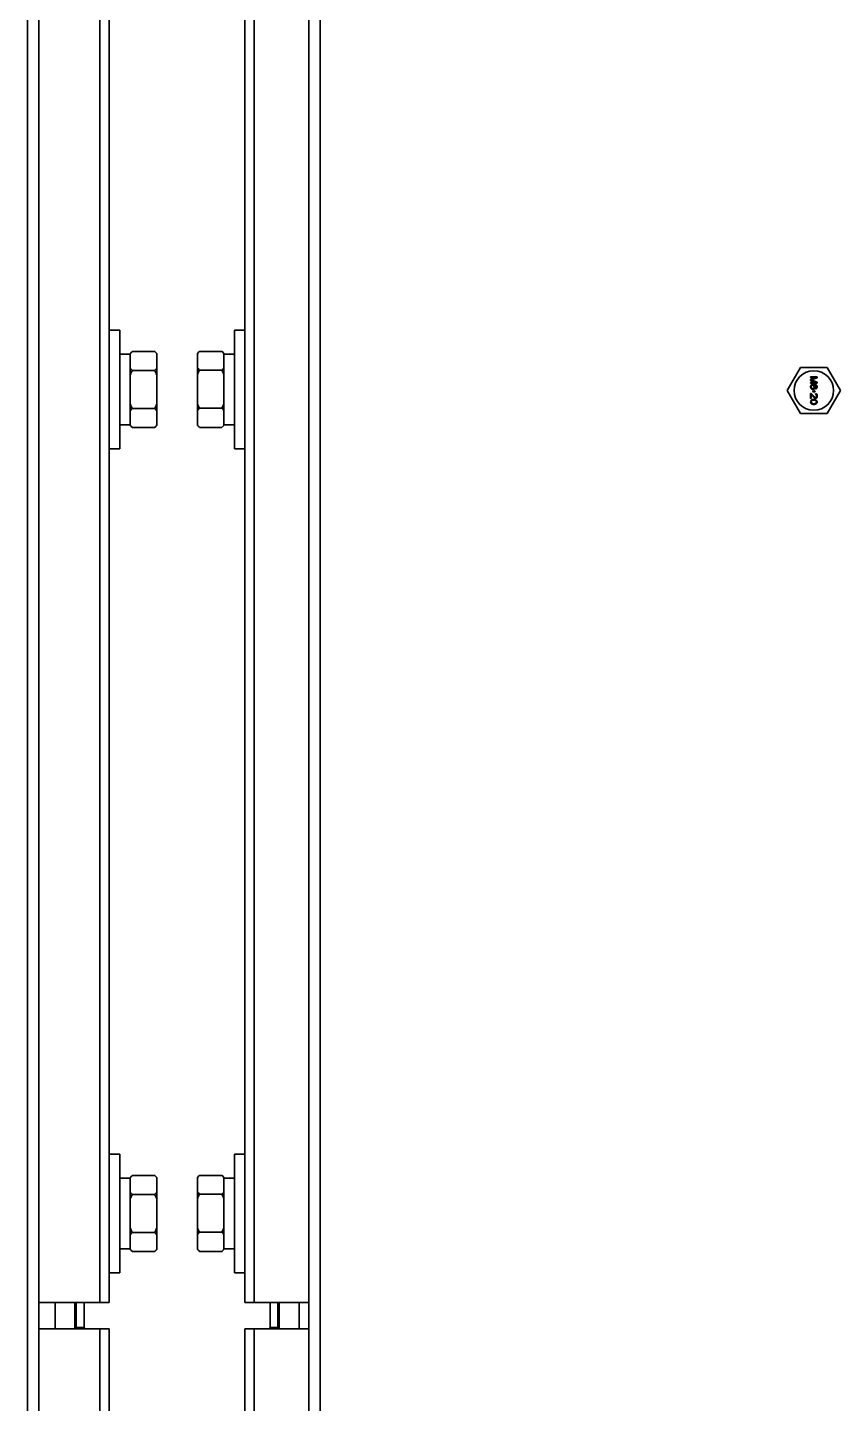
# Model space of a CAD drawing. Header units: millimetres. Extents: x 32496 to 166256, y 3504 to 23939.
# Drawn here: x 150824.5 to 150947.9, y 13324.5 to 13533.2 of the extents above; entities that cross this region are included whole.
import ezdxf

# ---------------------------------------------------------------- set-up
doc = ezdxf.new("R2010")
doc.units = ezdxf.units.MM
doc.layers.get('0').update_dxf_attribs({"lineweight": 35})

# ---------------------------------------------------------------- blocks, each defined once
blk = doc.blocks.new('8-1250')
at = {"linetype": 'Continuous'}
for p, q in [((2228.17, -34566.29), (2228.17, -32553.29)), ((2229.87, -32553.29), (2229.87, -34566.29)), ((2239.17, -33566.79), (2239.17, -32554.69)), ((2262.57, -32554.69), (2262.57, -33566.79)), ((2270.87, -34566.29), (2270.87, -32553.29)), ((2272.57, -32553.29), (2272.57, -34566.29)), ((2240.57, -33180.92), (2240.57, -33425.66)), ((2261.17, -33425.64), (2261.17, -33180.91)), ((2240.57, -33419.29), (2242.17, -33419.29)), ((2242.17, -33437.29), (2242.17, -33419.29)), ((2261.17, -33419.29), (2259.57, -33419.29)), ((2259.57, -33419.29), (2259.57, -33437.29)), ((2242.17, -33422.94), (2243.77, -33422.94)), ((2243.77, -33422.82), (2244.07, -33422.52)), ((2243.77, -33433.76), (2243.77, -33422.82)), ((2244.07, -33422.52), (2247.47, -33422.52)), ((2247.77, -33422.82), (2247.47, -33422.52)), ((2247.77, -33433.76), (2247.77, -33422.82)), ((2253.97, -33422.82), (2254.24, -33422.54)), ((2253.97, -33433.76), (2253.97, -33422.82)), ((2254.27, -33422.52), (2254.24, -33422.54)), ((2257.67, -33422.52), (2254.27, -33422.52)), ((2257.67, -33422.52), (2257.7, -33422.54)), ((2257.97, -33422.82), (2257.7, -33422.54)), ((2257.97, -33433.76), (2257.97, -33422.82)), ((2259.57, -33422.94), (2257.97, -33422.94)), ((2343.45, -33428.45), (2345.47, -33424.95)), ((2349.51, -33424.95), (2345.47, -33424.95)), ((2349.51, -33424.95), (2351.53, -33428.45)), ((2240.57, -33425.66), (2240.57, -33430.92)), ((2244.07, -33425.4), (2247.47, -33425.4)), ((2257.67, -33425.36), (2254.27, -33425.36)), ((2261.17, -33430.91), (2261.17, -33425.64)), ((2346.99, -33426.35), (2347.99, -33426.35)), ((2346.99, -33426.47), (2346.99, -33426.35)), ((2347.78, -33426.47), (2346.99, -33426.47)), ((2347.78, -33426.47), (2346.99, -33426.77)), ((2346.99, -33426.93), (2346.99, -33426.77)), ((2346.99, -33426.93), (2347.78, -33427.22)), ((2346.99, -33427.22), (2347.78, -33427.22)), ((2346.99, -33427.35), (2346.99, -33427.22)), ((2347.09, -33426.85), (2347.99, -33426.54)), ((2347.99, -33427.16), (2347.09, -33426.85)), ((2347.99, -33426.35), (2347.99, -33426.54)), ((2347.99, -33427.16), (2347.99, -33427.35)), ((2345.47, -33431.95), (2343.45, -33428.45)), ((2347.99, -33427.35), (2346.99, -33427.35)), ((2347.01, -33427.74), (2346.99, -33427.85)), ((2346.99, -33427.95), (2346.99, -33427.85)), ((2346.99, -33427.95), (2347.01, -33428.06)), ((2346.99, -33428.89), (2347.09, -33428.89)), ((2346.99, -33429.64), (2346.99, -33428.89)), ((2347.07, -33427.64), (2347.01, -33427.74)), ((2347.01, -33428.06), (2347.07, -33428.16)), ((2347.16, -33427.58), (2347.07, -33427.64)), ((2347.07, -33428.16), (2347.16, -33428.22)), ((2347.09, -33427.83), (2347.12, -33427.77)), ((2347.09, -33427.83), (2347.09, -33427.97)), ((2347.12, -33428.04), (2347.09, -33427.97)), ((2347.63, -33429.47), (2347.09, -33428.89)), ((2347.09, -33429.06), (2347.56, -33429.58)), ((2347.09, -33429.06), (2347.09, -33429.64)), ((2347.12, -33427.77), (2347.16, -33427.7)), ((2347.16, -33428.1), (2347.12, -33428.04)), ((2347.27, -33427.54), (2347.16, -33427.58)), ((2347.16, -33427.7), (2347.22, -33427.66)), ((2347.22, -33428.14), (2347.16, -33428.1)), ((2347.16, -33428.22), (2347.27, -33428.27)), ((2347.22, -33427.66), (2347.29, -33427.64)), ((2347.29, -33428.16), (2347.22, -33428.14)), ((2347.41, -33427.52), (2347.27, -33427.54)), ((2347.37, -33428.27), (2347.27, -33428.27)), ((2347.35, -33427.64), (2347.29, -33427.64)), ((2347.29, -33428.16), (2347.35, -33428.16)), ((2347.31, -33428.56), (2347.46, -33428.56)), ((2347.31, -33428.6), (2347.31, -33428.56)), ((2347.46, -33428.6), (2347.31, -33428.6)), ((2347.35, -33427.64), (2347.41, -33427.66)), ((2347.41, -33428.14), (2347.35, -33428.16)), ((2347.37, -33428.43), (2347.35, -33428.45)), ((2347.35, -33428.45), (2347.46, -33428.56)), ((2347.46, -33428.6), (2347.35, -33428.7)), ((2347.35, -33428.7), (2347.37, -33428.72)), ((2347.37, -33428.27), (2347.48, -33428.22)), ((2347.5, -33428.56), (2347.37, -33428.43)), ((2347.37, -33428.72), (2347.5, -33428.6)), ((2347.41, -33427.52), (2347.56, -33427.52)), ((2347.41, -33427.66), (2347.46, -33427.7)), ((2347.46, -33428.1), (2347.41, -33428.14)), ((2347.46, -33427.7), (2347.5, -33427.77)), ((2347.5, -33428.04), (2347.46, -33428.1)), ((2347.48, -33428.22), (2347.54, -33428.16)), ((2347.5, -33427.77), (2347.52, -33427.83)), ((2347.52, -33427.97), (2347.5, -33428.04)), ((2347.63, -33428.43), (2347.5, -33428.56)), ((2347.5, -33428.6), (2347.63, -33428.72)), ((2347.56, -33427.62), (2347.52, -33427.62)), ((2347.61, -33427.74), (2347.52, -33427.62)), ((2347.52, -33427.97), (2347.52, -33427.83)), ((2347.54, -33428.16), (2347.61, -33428.06)), ((2347.54, -33428.56), (2347.65, -33428.45)), ((2347.54, -33428.56), (2347.69, -33428.56)), ((2347.69, -33428.6), (2347.54, -33428.6)), ((2347.65, -33428.7), (2347.54, -33428.6)), ((2347.71, -33427.54), (2347.56, -33427.52)), ((2347.56, -33427.62), (2347.69, -33427.64)), ((2347.63, -33427.85), (2347.61, -33427.74)), ((2347.61, -33428.06), (2347.63, -33427.95)), ((2347.63, -33427.85), (2347.63, -33427.95)), ((2347.65, -33428.45), (2347.63, -33428.43)), ((2347.63, -33428.72), (2347.65, -33428.7)), ((2347.69, -33427.64), (2347.75, -33427.66)), ((2347.69, -33428.56), (2347.69, -33428.6)), ((2347.82, -33427.58), (2347.71, -33427.54)), ((2347.75, -33427.66), (2347.82, -33427.7)), ((2347.82, -33428.08), (2347.75, -33428.12)), ((2347.75, -33428.22), (2347.75, -33428.12)), ((2347.75, -33428.22), (2347.82, -33428.2)), ((2347.84, -33428.93), (2347.75, -33428.91)), ((2347.75, -33429.02), (2347.75, -33428.91)), ((2347.75, -33429.02), (2347.82, -33429.06)), ((2347.9, -33427.64), (2347.82, -33427.58)), ((2347.82, -33427.7), (2347.86, -33427.77)), ((2347.86, -33428.02), (2347.82, -33428.08)), ((2347.82, -33428.2), (2347.9, -33428.14)), ((2347.82, -33429.06), (2347.86, -33429.12)), ((2347.86, -33429.41), (2347.82, -33429.47)), ((2347.92, -33429.02), (2347.84, -33428.93)), ((2347.86, -33427.77), (2347.88, -33427.83)), ((2347.88, -33427.95), (2347.86, -33428.02)), ((2347.86, -33429.12), (2347.88, -33429.22)), ((2347.88, -33429.31), (2347.86, -33429.41)), ((2347.88, -33427.95), (2347.88, -33427.83)), ((2347.88, -33429.31), (2347.88, -33429.22)), ((2347.97, -33427.74), (2347.9, -33427.64)), ((2347.9, -33428.14), (2347.97, -33428.04)), ((2347.97, -33429.1), (2347.92, -33429.02)), ((2347.99, -33427.85), (2347.97, -33427.74)), ((2347.97, -33428.04), (2347.99, -33427.93)), ((2347.99, -33429.24), (2347.97, -33429.1)), ((2347.97, -33429.45), (2347.99, -33429.33)), ((2347.99, -33427.85), (2347.99, -33427.93)), ((2347.99, -33429.24), (2347.99, -33429.33)), ((2351.53, -33428.45), (2349.51, -33431.95)), ((2240.57, -33430.92), (2240.57, -33566.79)), ((2244.07, -33431.18), (2247.47, -33431.18)), ((2257.67, -33431.13), (2254.27, -33431.13)), ((2261.17, -33566.79), (2261.17, -33430.91)), ((2347.09, -33429.64), (2346.99, -33429.64)), ((2347.01, -33430.06), (2346.99, -33430.18)), ((2346.99, -33430.18), (2347.01, -33430.31)), ((2347.07, -33429.95), (2347.01, -33430.06)), ((2347.01, -33430.31), (2347.07, -33430.41)), ((2347.14, -33429.89), (2347.07, -33429.95)), ((2347.07, -33430.41), (2347.14, -33430.47)), ((2347.09, -33430.18), (2347.12, -33430.08)), ((2347.12, -33430.29), (2347.09, -33430.18)), ((2347.12, -33430.08), (2347.16, -33430.02)), ((2347.16, -33430.35), (2347.12, -33430.29)), ((2347.22, -33429.85), (2347.14, -33429.89)), ((2347.14, -33430.47), (2347.22, -33430.52)), ((2347.16, -33430.02), (2347.29, -33429.93)), ((2347.29, -33430.43), (2347.16, -33430.35)), ((2347.29, -33429.83), (2347.22, -33429.85)), ((2347.22, -33430.52), (2347.29, -33430.54)), ((2347.39, -33429.81), (2347.29, -33429.83)), ((2347.29, -33429.93), (2347.41, -33429.91)), ((2347.41, -33430.45), (2347.29, -33430.43)), ((2347.29, -33430.54), (2347.39, -33430.56)), ((2347.39, -33429.81), (2347.58, -33429.81)), ((2347.58, -33430.56), (2347.39, -33430.56)), ((2347.56, -33429.91), (2347.41, -33429.91)), ((2347.41, -33430.45), (2347.56, -33430.45)), ((2347.56, -33429.58), (2347.63, -33429.62)), ((2347.56, -33429.91), (2347.69, -33429.93)), ((2347.69, -33430.43), (2347.56, -33430.45)), ((2347.69, -33429.83), (2347.58, -33429.81)), ((2347.58, -33430.56), (2347.69, -33430.54)), ((2347.71, -33429.52), (2347.63, -33429.47)), ((2347.63, -33429.62), (2347.71, -33429.64)), ((2347.75, -33429.85), (2347.69, -33429.83)), ((2347.69, -33429.93), (2347.82, -33430.02)), ((2347.82, -33430.35), (2347.69, -33430.43)), ((2347.69, -33430.54), (2347.75, -33430.52)), ((2347.71, -33429.52), (2347.75, -33429.52)), ((2347.75, -33429.64), (2347.71, -33429.64)), ((2347.82, -33429.47), (2347.75, -33429.52)), ((2347.75, -33429.64), (2347.84, -33429.62)), ((2347.84, -33429.89), (2347.75, -33429.85)), ((2347.75, -33430.52), (2347.84, -33430.47)), ((2347.82, -33430.02), (2347.86, -33430.08)), ((2347.86, -33430.29), (2347.82, -33430.35)), ((2347.84, -33429.62), (2347.92, -33429.54)), ((2347.9, -33429.95), (2347.84, -33429.89)), ((2347.84, -33430.47), (2347.9, -33430.41)), ((2347.86, -33430.08), (2347.88, -33430.18)), ((2347.88, -33430.18), (2347.86, -33430.29)), ((2347.97, -33430.06), (2347.9, -33429.95)), ((2347.9, -33430.41), (2347.97, -33430.31)), ((2347.92, -33429.54), (2347.97, -33429.45)), ((2347.99, -33430.18), (2347.97, -33430.06)), ((2347.97, -33430.31), (2347.99, -33430.18)), ((2345.47, -33431.95), (2349.51, -33431.95)), ((2242.17, -33433.64), (2243.77, -33433.64)), ((2243.77, -33433.76), (2244.07, -33434.06)), ((2244.07, -33434.06), (2247.47, -33434.06)), ((2247.77, -33433.76), (2247.47, -33434.06)), ((2253.97, -33433.76), (2254.24, -33434.03)), ((2257.67, -33434.06), (2254.27, -33434.06)), ((2257.97, -33433.76), (2257.7, -33434.03)), ((2259.57, -33433.64), (2257.97, -33433.64)), ((2240.57, -33437.29), (2242.17, -33437.29)), ((2261.17, -33437.29), (2259.57, -33437.29)), ((2240.57, -33544.29), (2242.17, -33544.29)), ((2242.17, -33562.29), (2242.17, -33544.29)), ((2261.17, -33544.29), (2259.57, -33544.29)), ((2259.57, -33544.29), (2259.57, -33562.29)), ((2242.17, -33547.94), (2243.77, -33547.94)), ((2243.77, -33547.82), (2244.07, -33547.52)), ((2243.77, -33558.76), (2243.77, -33547.82)), ((2244.07, -33547.52), (2247.47, -33547.52)), ((2247.77, -33547.82), (2247.47, -33547.52)), ((2247.77, -33558.76), (2247.77, -33547.82)), ((2253.97, -33547.82), (2254.24, -33547.54)), ((2253.97, -33558.76), (2253.97, -33547.82)), ((2254.27, -33547.52), (2254.24, -33547.54)), ((2257.67, -33547.52), (2254.27, -33547.52)), ((2257.67, -33547.52), (2257.7, -33547.54)), ((2257.97, -33547.82), (2257.7, -33547.54)), ((2257.97, -33558.76), (2257.97, -33547.82)), ((2259.57, -33547.94), (2257.97, -33547.94)), ((2244.07, -33550.4), (2247.47, -33550.4)), ((2257.67, -33550.36), (2254.27, -33550.36)), ((2244.07, -33556.18), (2247.47, -33556.18)), ((2257.67, -33556.13), (2254.27, -33556.13)), ((2242.17, -33558.64), (2243.77, -33558.64)), ((2243.77, -33558.76), (2244.07, -33559.06)), ((2247.77, -33558.76), (2247.47, -33559.06)), ((2253.97, -33558.76), (2254.24, -33559.03)), ((2257.97, -33558.76), (2257.7, -33559.03)), ((2259.57, -33558.64), (2257.97, -33558.64)), ((2244.07, -33559.06), (2247.47, -33559.06)), ((2257.67, -33559.06), (2254.27, -33559.06)), ((2240.57, -33562.29), (2242.17, -33562.29)), ((2261.17, -33562.29), (2259.57, -33562.29)), ((2229.87, -33566.79), (2240.57, -33566.79)), ((2232.37, -33570.79), (2232.37, -33566.79)), ((2235.37, -33566.79), (2235.37, -33570.79)), ((2235.57, -33566.79), (2235.57, -33570.59)), ((2236.77, -33566.79), (2236.77, -33570.59)), ((2261.17, -33566.79), (2270.87, -33566.79)), ((2264.97, -33570.59), (2264.97, -33566.79)), ((2266.17, -33570.59), (2266.17, -33566.79)), ((2266.37, -33570.79), (2266.37, -33566.79)), ((2269.37, -33566.79), (2269.37, -33570.79)), ((2229.87, -33570.79), (2240.57, -33570.79)), ((2236.77, -33570.59), (2235.57, -33570.59)), ((2239.17, -34566.29), (2239.17, -33570.79)), ((2240.57, -33570.79), (2240.57, -33675.66)), ((2261.17, -33570.79), (2270.87, -33570.79)), ((2261.17, -33675.64), (2261.17, -33570.79)), ((2262.57, -33570.79), (2262.57, -34566.29)), ((2264.97, -33570.59), (2266.17, -33570.59))]:
    blk.add_line(p, q, dxfattribs=at)
blk.add_circle((2347.49, -33428.45), 3, dxfattribs=at)
for centre, radius, start, end in [((2245.01, -33425.09), 3.56, 39.1364, 39.5013), ((2246.53, -33431.49), 3.56, 219.1364, 219.5008), ((2256.79, -33431.47), 3.61, 218.7103, 219.1339), ((2255.16, -33431.47), 3.61, 320.8641, 321.2897), ((2245.01, -33550.09), 3.56, 39.1364, 39.5013), ((2246.53, -33556.49), 3.56, 219.1364, 219.5008), ((2256.79, -33556.47), 3.61, 218.7103, 219.1339), ((2255.16, -33556.47), 3.61, 320.8641, 321.2897), ((2258.11, -33555.28), 5.39, 224.1246, 224.5652), ((2253.84, -33555.28), 5.38, 315.4348, 315.8754), ((2236.97, -33570.59), 1.4, 180, 188.2366), ((2236.97, -33570.59), 0.2, 180, 270), ((2264.77, -33570.59), 0.2, 270, 0), ((2264.77, -33570.59), 1.4, 351.7634, 0)]:
    blk.add_arc(centre, radius, start, end, dxfattribs=at)
for points, knots in [([(2243.77, -33422.85), (2243.8, -33422.82), (2243.89, -33422.7), (2243.99, -33422.59), (2244.07, -33422.52)], [0, 0, 0, 0, 0.244558, 1, 1, 1, 1]), ([(2247.76, -33422.83), (2247.74, -33422.8), (2247.64, -33422.69), (2247.55, -33422.59), (2247.47, -33422.52)], [0, 0, 0, 0, 0.244878, 1, 1, 1, 1]), ([(2254.24, -33422.54), (2254.22, -33422.57), (2254.13, -33422.66), (2254.04, -33422.76), (2253.97, -33422.84)], [0, 0, 0, 0, 0.255063, 1, 1, 1, 1]), ([(2257.7, -33422.54), (2257.73, -33422.57), (2257.82, -33422.66), (2257.91, -33422.76), (2257.97, -33422.84)], [0, 0, 0, 0, 0.255062, 1, 1, 1, 1]), ([(2244.07, -33425.4), (2244.05, -33425.38), (2243.94, -33425.27), (2243.84, -33425.16), (2243.77, -33425.07)], [0, 0, 0, 0, 0.255352, 1, 1, 1, 1]), ([(2247.47, -33425.4), (2247.5, -33425.38), (2247.6, -33425.27), (2247.7, -33425.16), (2247.77, -33425.07)], [0, 0, 0, 0, 0.255353, 1, 1, 1, 1]), ([(2253.97, -33425.03), (2254, -33425.06), (2254.09, -33425.17), (2254.19, -33425.28), (2254.27, -33425.36)], [0, 0, 0, 0, 0.244408, 1, 1, 1, 1]), ([(2257.97, -33425.03), (2257.95, -33425.06), (2257.85, -33425.17), (2257.75, -33425.28), (2257.67, -33425.36)], [0, 0, 0, 0, 0.244408, 1, 1, 1, 1]), ([(2243.77, -33431.51), (2243.8, -33431.48), (2243.89, -33431.36), (2243.99, -33431.26), (2244.07, -33431.18)], [0, 0, 0, 0, 0.244558, 1, 1, 1, 1]), ([(2247.77, -33431.51), (2247.75, -33431.48), (2247.65, -33431.36), (2247.55, -33431.26), (2247.47, -33431.18)], [0, 0, 0, 0, 0.244558, 1, 1, 1, 1]), ([(2254.27, -33431.13), (2254.25, -33431.16), (2254.14, -33431.27), (2254.04, -33431.38), (2253.97, -33431.47)], [0, 0, 0, 0, 0.255212, 1, 1, 1, 1]), ([(2257.67, -33431.13), (2257.7, -33431.16), (2257.8, -33431.27), (2257.9, -33431.38), (2257.97, -33431.47)], [0, 0, 0, 0, 0.255211, 1, 1, 1, 1]), ([(2244.07, -33434.06), (2244.05, -33434.04), (2243.95, -33433.94), (2243.85, -33433.83), (2243.79, -33433.75)], [0, 0, 0, 0, 0.255041, 1, 1, 1, 1]), ([(2247.47, -33434.06), (2247.5, -33434.04), (2247.6, -33433.93), (2247.7, -33433.82), (2247.77, -33433.73)], [0, 0, 0, 0, 0.255353, 1, 1, 1, 1]), ([(2253.99, -33433.75), (2254.01, -33433.77), (2254.09, -33433.87), (2254.18, -33433.96), (2254.24, -33434.03)], [0, 0, 0, 0, 0.245496, 1, 1, 1, 1]), ([(2257.96, -33433.75), (2257.94, -33433.77), (2257.85, -33433.87), (2257.77, -33433.96), (2257.7, -33434.03)], [0, 0, 0, 0, 0.245497, 1, 1, 1, 1]), ([(2243.77, -33547.85), (2243.8, -33547.82), (2243.89, -33547.7), (2243.99, -33547.59), (2244.07, -33547.52)], [0, 0, 0, 0, 0.244558, 1, 1, 1, 1]), ([(2247.76, -33547.83), (2247.74, -33547.8), (2247.64, -33547.69), (2247.55, -33547.59), (2247.47, -33547.52)], [0, 0, 0, 0, 0.244878, 1, 1, 1, 1]), ([(2254.24, -33547.54), (2254.22, -33547.57), (2254.13, -33547.66), (2254.04, -33547.76), (2253.97, -33547.84)], [0, 0, 0, 0, 0.255063, 1, 1, 1, 1]), ([(2257.7, -33547.54), (2257.73, -33547.57), (2257.82, -33547.66), (2257.91, -33547.76), (2257.97, -33547.84)], [0, 0, 0, 0, 0.255062, 1, 1, 1, 1]), ([(2244.07, -33550.4), (2244.05, -33550.38), (2243.94, -33550.27), (2243.84, -33550.16), (2243.77, -33550.07)], [0, 0, 0, 0, 0.255352, 1, 1, 1, 1]), ([(2247.47, -33550.4), (2247.5, -33550.38), (2247.6, -33550.27), (2247.7, -33550.16), (2247.77, -33550.07)], [0, 0, 0, 0, 0.255353, 1, 1, 1, 1]), ([(2253.97, -33550.03), (2254, -33550.06), (2254.09, -33550.17), (2254.19, -33550.28), (2254.27, -33550.36)], [0, 0, 0, 0, 0.244408, 1, 1, 1, 1]), ([(2257.97, -33550.03), (2257.95, -33550.06), (2257.85, -33550.17), (2257.75, -33550.28), (2257.67, -33550.36)], [0, 0, 0, 0, 0.244408, 1, 1, 1, 1]), ([(2243.77, -33556.51), (2243.8, -33556.48), (2243.89, -33556.36), (2243.99, -33556.26), (2244.07, -33556.18)], [0, 0, 0, 0, 0.244558, 1, 1, 1, 1]), ([(2247.77, -33556.51), (2247.75, -33556.48), (2247.65, -33556.36), (2247.55, -33556.26), (2247.47, -33556.18)], [0, 0, 0, 0, 0.244558, 1, 1, 1, 1]), ([(2254.27, -33556.13), (2254.25, -33556.16), (2254.14, -33556.27), (2254.04, -33556.38), (2253.97, -33556.47)], [0, 0, 0, 0, 0.255212, 1, 1, 1, 1]), ([(2257.67, -33556.13), (2257.7, -33556.16), (2257.8, -33556.27), (2257.9, -33556.38), (2257.97, -33556.47)], [0, 0, 0, 0, 0.255211, 1, 1, 1, 1]), ([(2244.07, -33559.06), (2244.05, -33559.04), (2243.95, -33558.94), (2243.85, -33558.83), (2243.79, -33558.75)], [0, 0, 0, 0, 0.255041, 1, 1, 1, 1]), ([(2247.47, -33559.06), (2247.5, -33559.04), (2247.6, -33558.93), (2247.7, -33558.82), (2247.77, -33558.73)], [0, 0, 0, 0, 0.255353, 1, 1, 1, 1]), ([(2253.99, -33558.75), (2254.01, -33558.77), (2254.09, -33558.87), (2254.18, -33558.96), (2254.24, -33559.03)], [0, 0, 0, 0, 0.245496, 1, 1, 1, 1]), ([(2257.96, -33558.75), (2257.94, -33558.77), (2257.85, -33558.87), (2257.77, -33558.96), (2257.7, -33559.03)], [0, 0, 0, 0, 0.245497, 1, 1, 1, 1])]:
    blk.add_open_spline(points, degree=3, knots=knots, dxfattribs=at)
for points in [[(2243.77, -33426.06), (2243.86, -33425.84), (2243.96, -33425.62), (2244.07, -33425.4)], [(2247.77, -33426.06), (2247.68, -33425.84), (2247.58, -33425.62), (2247.47, -33425.4)], [(2254.27, -33425.36), (2254.16, -33425.57), (2254.06, -33425.79), (2253.97, -33426.02)], [(2257.67, -33425.36), (2257.78, -33425.57), (2257.88, -33425.79), (2257.97, -33426.02)], [(2244.07, -33431.18), (2243.96, -33430.96), (2243.86, -33430.74), (2243.77, -33430.52)], [(2247.47, -33431.18), (2247.58, -33430.96), (2247.68, -33430.74), (2247.77, -33430.52)], [(2253.97, -33430.47), (2254.06, -33430.7), (2254.16, -33430.92), (2254.27, -33431.13)], [(2257.97, -33430.47), (2257.88, -33430.7), (2257.78, -33430.92), (2257.67, -33431.13)], [(2243.77, -33551.06), (2243.86, -33550.84), (2243.96, -33550.62), (2244.07, -33550.4)], [(2247.77, -33551.06), (2247.68, -33550.84), (2247.58, -33550.62), (2247.47, -33550.4)], [(2254.27, -33550.36), (2254.16, -33550.57), (2254.06, -33550.79), (2253.97, -33551.02)], [(2257.67, -33550.36), (2257.78, -33550.57), (2257.88, -33550.79), (2257.97, -33551.02)], [(2244.07, -33556.18), (2243.96, -33555.96), (2243.86, -33555.74), (2243.77, -33555.52)], [(2247.47, -33556.18), (2247.58, -33555.96), (2247.68, -33555.74), (2247.77, -33555.52)], [(2253.97, -33555.47), (2254.06, -33555.7), (2254.16, -33555.92), (2254.27, -33556.13)], [(2257.97, -33555.47), (2257.88, -33555.7), (2257.78, -33555.92), (2257.67, -33556.13)]]:
    blk.add_open_spline(points, degree=3, dxfattribs=at)

msp = doc.modelspace()

# ---------------------------------------------------------------- block references
at = {"color": 6}
msp.add_blockref('8-1250', (148596.331, 46906.597), dxfattribs=at)

doc.saveas('drawing.dxf')
